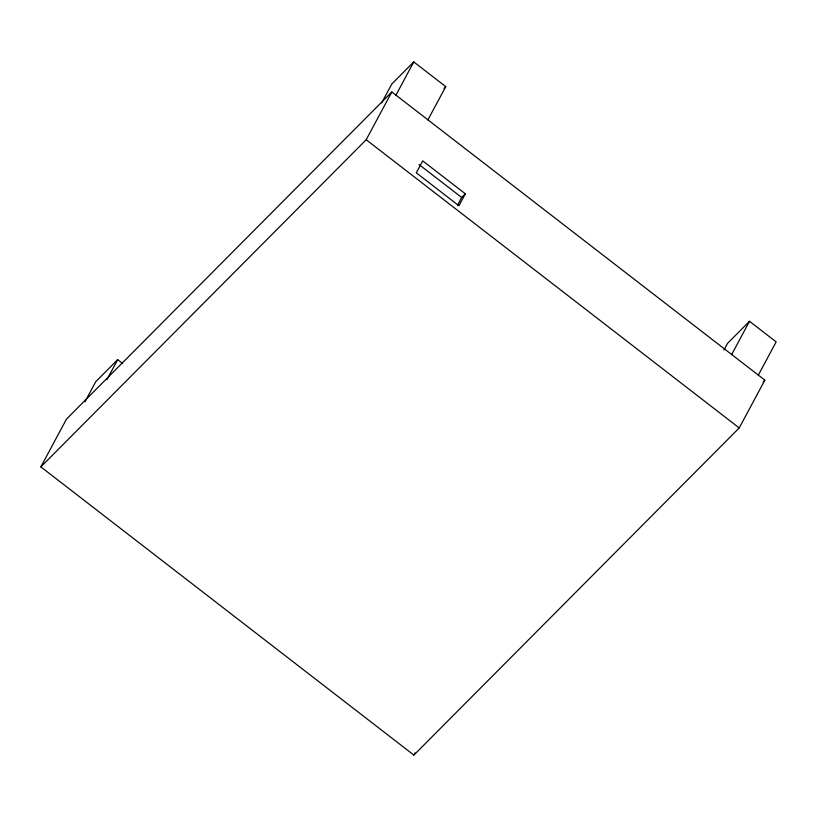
<?xml version="1.0" encoding="UTF-8"?>
<svg xmlns="http://www.w3.org/2000/svg" width="817" height="817" viewBox="0 0 817 817"><rect width="100%" height="100%" fill="white"/><g stroke="black" fill="none" stroke-linecap="round" stroke-linejoin="round"><path stroke-width="1.23" d="M40.85 466.885L66.473 419.101L391.823 91.953L764.845 380.15L739.222 427.945L413.882 755.082L40.85 466.885L366.2 139.738L391.823 91.953M85.009 401.739L95.742 381.702L117.679 359.654L122.673 363.514M106.935 379.68L117.679 359.654M381.702 102.881L391.843 83.967L413.78 61.918L445.755 86.622L427.853 119.997M395.877 95.293L413.78 61.918M457.602 205.077L461.676 197.479L465.333 193.803L422.695 160.867L416.292 172.816L458.919 205.751L465.333 193.803M413.882 755.082L415.077 752.865M723.974 350.064L727.569 343.354L749.506 321.295L776.15 341.884L758.247 375.258M731.603 354.68L749.506 321.295M443.999 88.379L445.755 86.622M763.047 381.958L764.845 380.15M419.039 164.544L461.676 197.479M366.2 139.738L739.222 427.945"/></g></svg>
